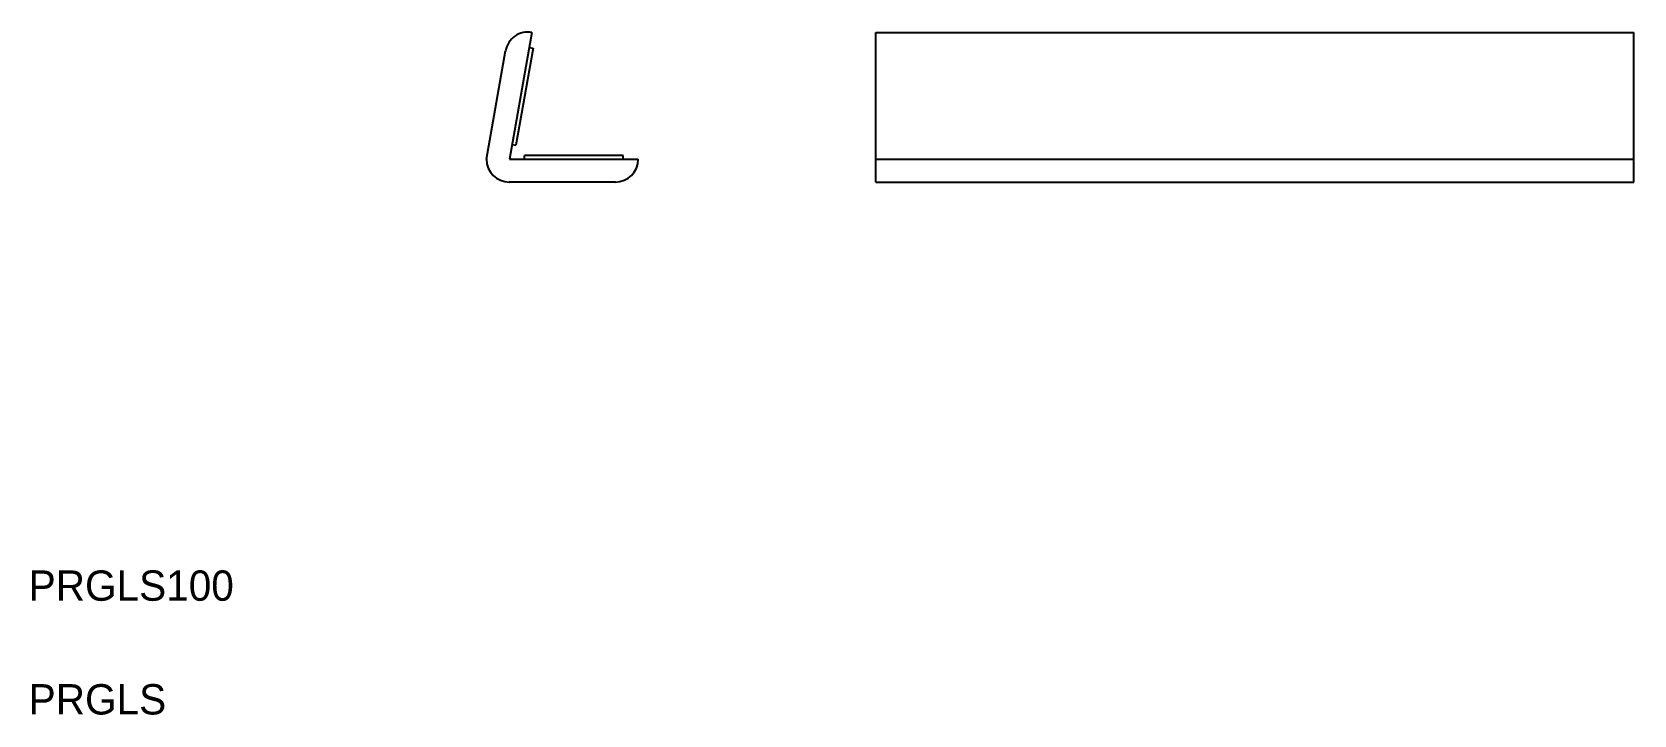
# Model space of a CAD drawing. Extents: x 14 to 225, y 11 to 101.
import ezdxf

# ---------------------------------------------------------------- set-up
doc = ezdxf.new("R2010")
doc.units = 0
doc.layers.get('0').update_dxf_attribs({"linetype": 'CONTINUOUS'})

msp = doc.modelspace()

# ---------------------------------------------------------------- linework, layer by layer
at = {"color": 7, "linetype": 'CONTINUOUS'}
for p, q in [((79.79, 100.82), (76.84, 84.09)), ((79.79, 100.82), (79.79, 100.82)), ((125.13, 100.82), (225.13, 100.82)), ((125.13, 81.09), (125.13, 100.82)), ((225.13, 81.09), (225.13, 100.82)), ((73.8, 84.09), (76.32, 98.39)), ((76.84, 84.09), (93.8, 84.09)), ((93.8, 84.09), (93.8, 84.09)), ((93.8, 84.09), (93.8, 84.09)), ((125.13, 84.09), (225.13, 84.09)), ((90.8, 81.09), (76.8, 81.09)), ((125.13, 81.09), (225.13, 81.09))]:
    msp.add_line(p, q, dxfattribs=at)
at = {"color": 3, "linetype": 'CONTINUOUS'}
for p, q in [((79.94, 98.75), (77.68, 85.95)), ((79.44, 98.84), (79.94, 98.75)), ((77.19, 86.04), (77.68, 85.95)), ((91.82, 84.59), (78.82, 84.59)), ((78.82, 84.09), (78.82, 84.59)), ((91.82, 84.09), (91.82, 84.59))]:
    msp.add_line(p, q, dxfattribs=at)
at = {"color": 7, "linetype": 'CONTINUOUS'}
for centre, start, end in [((79.27, 97.87), 80, 170), ((76.8, 84.09), 180, 270), ((90.8, 84.09), 270, 0)]:
    msp.add_arc(centre, 3, start, end, dxfattribs=at)

# ---------------------------------------------------------------- texts
for s, p in [('PRGLS100', (13.42, 25.87)), ('PRGLS', (13.42, 10.87))]:
    msp.add_text(s, height=4, dxfattribs=at).set_placement(p)

doc.saveas('drawing.dxf')
